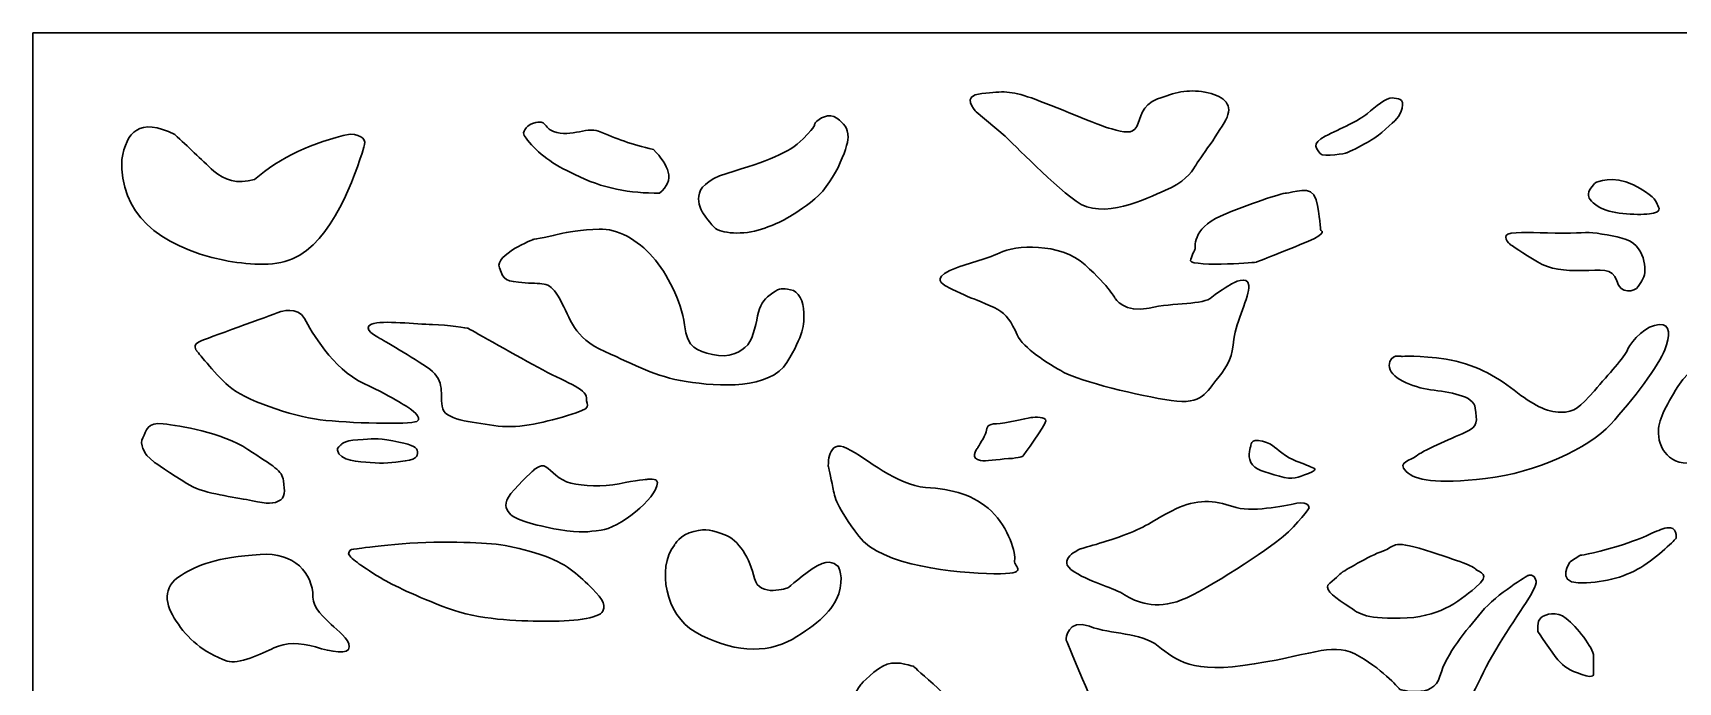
# Model space of a CAD drawing. Header units: centimetres. Extents: x -15.7 to -8.7, y -9 to 9.
# Drawn here: x -15.652 to -11.094, y 7.203 to 9.001 of the extents above; entities that cross this region are included whole.
import ezdxf

# ---------------------------------------------------------------- set-up
doc = ezdxf.new("R2010")
doc.units = ezdxf.units.CM
doc.header["$MEASUREMENT"] = 0
doc.layers.add('layer 1', color=7, linetype='Continuous')

msp = doc.modelspace()

# ---------------------------------------------------------------- linework, layer by layer
at = {"layer": 'layer 1', "color": 250, "lineweight": 30}
for points, knots in [([(-15.65204, 9.00077), (-15.65204, 9.00077), (-8.7077, 9.00077), (-8.7077, 9.00077), (-8.7077, 9.00077), (-8.7077, 9.00077), (-8.7077, -9.00021), (-8.7077, -9.00021), (-8.7077, -9.00021), (-8.7077, -9.00021), (-15.65204, -9.00021), (-15.65204, -9.00021), (-15.65204, -9.00021), (-15.65204, -9.00021), (-15.65204, 9.00077), (-15.65204, 9.00077)], [0, 0, 0, 0, 0.2, 0.2, 0.2, 0.2, 0.4, 0.4, 0.4, 0.4, 0.6, 0.6, 0.6, 0.6, 1, 1, 1, 1]), ([(-13.03874, 8.7818), (-13.04053, 8.78761), (-13.08414, 8.82633), (-13.02273, 8.83278), (-13.02273, 8.83278), (-12.96131, 8.83924), (-12.94528, 8.84117), (-12.88565, 8.82052), (-12.88565, 8.82052), (-12.82601, 8.79987), (-12.69694, 8.74308), (-12.66312, 8.7347), (-12.66312, 8.7347), (-12.6293, 8.72631), (-12.60615, 8.71856), (-12.59369, 8.74179), (-12.59369, 8.74179), (-12.58122, 8.76503), (-12.58211, 8.80052), (-12.53583, 8.81794), (-12.53583, 8.81794), (-12.48954, 8.83537), (-12.45306, 8.84569), (-12.40499, 8.83666), (-12.40499, 8.83666), (-12.35692, 8.82762), (-12.32665, 8.80568), (-12.34357, 8.76761), (-12.34357, 8.76761), (-12.36048, 8.72953), (-12.4219, 8.64951), (-12.43169, 8.63144), (-12.43169, 8.63144), (-12.44148, 8.61338), (-12.46463, 8.58563), (-12.51536, 8.56433), (-12.51536, 8.56433), (-12.5661, 8.54304), (-12.68804, 8.4798), (-12.76192, 8.53465), (-12.76192, 8.53465), (-12.8358, 8.5895), (-12.95775, 8.71469), (-12.95775, 8.71469), (-12.95775, 8.71469), (-12.95775, 8.71469), (-13.03874, 8.7818), (-13.03874, 8.7818)], [0, 0, 0, 0, 0.0769231, 0.0769231, 0.0769231, 0.0769231, 0.1538462, 0.1538462, 0.1538462, 0.1538462, 0.2307692, 0.2307692, 0.2307692, 0.2307692, 0.3076923, 0.3076923, 0.3076923, 0.3076923, 0.3846154, 0.3846154, 0.3846154, 0.3846154, 0.4615385, 0.4615385, 0.4615385, 0.4615385, 0.5384615, 0.5384615, 0.5384615, 0.5384615, 0.6153846, 0.6153846, 0.6153846, 0.6153846, 0.6923077, 0.6923077, 0.6923077, 0.6923077, 0.7692308, 0.7692308, 0.7692308, 0.7692308, 0.8461538, 0.8461538, 0.8461538, 0.8461538, 1, 1, 1, 1]), ([(-12.01244, 8.66823), (-12.01244, 8.66823), (-12.07564, 8.65468), (-12.08543, 8.66694), (-12.08543, 8.66694), (-12.09523, 8.6792), (-12.11214, 8.69339), (-12.0712, 8.71469), (-12.0712, 8.71469), (-12.03025, 8.73598), (-11.97595, 8.75793), (-11.95459, 8.77729), (-11.95459, 8.77729), (-11.93323, 8.79664), (-11.90119, 8.82182), (-11.88606, 8.82052), (-11.88606, 8.82052), (-11.87092, 8.81923), (-11.85134, 8.81988), (-11.85845, 8.79278), (-11.85845, 8.79278), (-11.86558, 8.76567), (-11.87449, 8.76115), (-11.90474, 8.73405), (-11.90474, 8.73405), (-11.93501, 8.70695), (-11.94124, 8.70566), (-11.9626, 8.69339), (-11.9626, 8.69339), (-11.98397, 8.68113), (-12.01244, 8.66823), (-12.01244, 8.66823)], [0, 0, 0, 0, 0.1111111, 0.1111111, 0.1111111, 0.1111111, 0.2222222, 0.2222222, 0.2222222, 0.2222222, 0.3333333, 0.3333333, 0.3333333, 0.3333333, 0.4444444, 0.4444444, 0.4444444, 0.4444444, 0.5555556, 0.5555556, 0.5555556, 0.5555556, 0.6666667, 0.6666667, 0.6666667, 0.6666667, 0.7777778, 0.7777778, 0.7777778, 0.7777778, 1, 1, 1, 1]), ([(-15.40569, 8.65053), (-15.39303, 8.72616), (-15.35749, 8.76861), (-15.2587, 8.71941), (-15.2587, 8.71941), (-15.22284, 8.68562), (-15.187, 8.65184), (-15.15115, 8.61805), (-15.15115, 8.61805), (-15.12189, 8.59356), (-15.08662, 8.58101), (-15.03821, 8.59465), (-15.03821, 8.59465), (-14.96651, 8.65573), (-14.8781, 8.69774), (-14.77291, 8.72072), (-14.77291, 8.72072), (-14.73886, 8.71723), (-14.72631, 8.7051), (-14.73527, 8.68433), (-14.73527, 8.68433), (-14.75853, 8.60365), (-14.82356, 8.42168), (-14.93245, 8.37502), (-14.93245, 8.37502), (-14.98652, 8.35184), (-15.06093, 8.35943), (-15.12246, 8.37112), (-15.12246, 8.37112), (-15.30832, 8.41), (-15.41108, 8.50424), (-15.40569, 8.65053)], [0, 0, 0, 0, 0.1111111, 0.1111111, 0.1111111, 0.1111111, 0.2222222, 0.2222222, 0.2222222, 0.2222222, 0.3333333, 0.3333333, 0.3333333, 0.3333333, 0.4444444, 0.4444444, 0.4444444, 0.4444444, 0.5555556, 0.5555556, 0.5555556, 0.5555556, 0.6666667, 0.6666667, 0.6666667, 0.6666667, 0.7777778, 0.7777778, 0.7777778, 0.7777778, 1, 1, 1, 1]), ([(-14.28528, 8.73781), (-14.27957, 8.74491), (-14.27154, 8.75036), (-14.25894, 8.75249), (-14.25894, 8.75249), (-14.24106, 8.7555), (-14.23865, 8.75334), (-14.23013, 8.74306), (-14.23013, 8.74306), (-14.22644, 8.73861), (-14.22274, 8.73448), (-14.219, 8.73242), (-14.219, 8.73242), (-14.1703, 8.70528), (-14.11875, 8.74273), (-14.08456, 8.72851), (-14.08456, 8.72851), (-14.03517, 8.70797), (-13.99429, 8.69151), (-13.93299, 8.67782), (-13.93299, 8.67782), (-13.89064, 8.63475), (-13.87061, 8.59318), (-13.91605, 8.55696), (-13.91605, 8.55696), (-13.99648, 8.55637), (-14.07523, 8.56999), (-14.15088, 8.60895), (-14.15088, 8.60895), (-14.21147, 8.63584), (-14.25334, 8.66801), (-14.28152, 8.70403), (-14.28152, 8.70403), (-14.29268, 8.71828), (-14.29731, 8.72288), (-14.28528, 8.73781)], [0, 0, 0, 0, 0.1, 0.1, 0.1, 0.1, 0.2, 0.2, 0.2, 0.2, 0.3, 0.3, 0.3, 0.3, 0.4, 0.4, 0.4, 0.4, 0.5, 0.5, 0.5, 0.5, 0.6, 0.6, 0.6, 0.6, 0.7, 0.7, 0.7, 0.7, 0.8, 0.8, 0.8, 0.8, 1, 1, 1, 1]), ([(-13.79775, 8.50498), (-13.79954, 8.51408), (-13.84435, 8.57645), (-13.72963, 8.61155), (-13.72963, 8.61155), (-13.61489, 8.64663), (-13.55933, 8.66613), (-13.51809, 8.70771), (-13.51809, 8.70771), (-13.47687, 8.7493), (-13.49057, 8.74194), (-13.48335, 8.75242), (-13.48335, 8.75242), (-13.47612, 8.7629), (-13.44456, 8.78123), (-13.42471, 8.76486), (-13.42471, 8.76486), (-13.40486, 8.74849), (-13.39359, 8.73933), (-13.39359, 8.7115), (-13.39359, 8.7115), (-13.39359, 8.68367), (-13.43307, 8.57788), (-13.49715, 8.53142), (-13.49715, 8.53142), (-13.56124, 8.48496), (-13.58349, 8.47463), (-13.63334, 8.45721), (-13.63334, 8.45721), (-13.68319, 8.43978), (-13.74728, 8.44495), (-13.76419, 8.46237), (-13.76419, 8.46237), (-13.78111, 8.4798), (-13.79775, 8.50498), (-13.79775, 8.50498)], [0, 0, 0, 0, 0.1, 0.1, 0.1, 0.1, 0.2, 0.2, 0.2, 0.2, 0.3, 0.3, 0.3, 0.3, 0.4, 0.4, 0.4, 0.4, 0.5, 0.5, 0.5, 0.5, 0.6, 0.6, 0.6, 0.6, 0.7, 0.7, 0.7, 0.7, 0.8, 0.8, 0.8, 0.8, 1, 1, 1, 1]), ([(-12.4318, 8.40231), (-12.4318, 8.40231), (-12.44075, 8.4595), (-12.36187, 8.49328), (-12.36187, 8.49328), (-12.283, 8.52707), (-12.19337, 8.55696), (-12.17903, 8.55696), (-12.17903, 8.55696), (-12.1647, 8.55696), (-12.10733, 8.58295), (-12.09657, 8.53877), (-12.09657, 8.53877), (-12.08582, 8.49458), (-12.08402, 8.4543), (-12.08402, 8.4543), (-12.08402, 8.4543), (-12.08402, 8.4543), (-12.06073, 8.4478), (-12.11988, 8.42311), (-12.11988, 8.42311), (-12.17903, 8.39842), (-12.2615, 8.36592), (-12.2615, 8.36592), (-12.2615, 8.36592), (-12.2615, 8.36592), (-12.29734, 8.36202), (-12.34216, 8.36072), (-12.34216, 8.36072), (-12.38698, 8.35943), (-12.44434, 8.36072), (-12.44434, 8.36982), (-12.44434, 8.36982), (-12.44434, 8.37892), (-12.4318, 8.40231), (-12.4318, 8.40231)], [0, 0, 0, 0, 0.1, 0.1, 0.1, 0.1, 0.2, 0.2, 0.2, 0.2, 0.3, 0.3, 0.3, 0.3, 0.4, 0.4, 0.4, 0.4, 0.5, 0.5, 0.5, 0.5, 0.6, 0.6, 0.6, 0.6, 0.7, 0.7, 0.7, 0.7, 0.8, 0.8, 0.8, 0.8, 1, 1, 1, 1]), ([(-11.32172, 8.58627), (-11.32172, 8.58627), (-11.27365, 8.60886), (-11.21758, 8.57981), (-11.21758, 8.57981), (-11.1615, 8.55078), (-11.15705, 8.53852), (-11.15171, 8.5269), (-11.15171, 8.5269), (-11.14637, 8.51529), (-11.13657, 8.50432), (-11.17307, 8.49979), (-11.17307, 8.49979), (-11.20957, 8.49529), (-11.28611, 8.49979), (-11.31282, 8.51851), (-11.31282, 8.51851), (-11.33952, 8.53723), (-11.34219, 8.54239), (-11.34219, 8.5553), (-11.34219, 8.5553), (-11.34219, 8.5682), (-11.32172, 8.58627), (-11.32172, 8.58627)], [0, 0, 0, 0, 0.1428571, 0.1428571, 0.1428571, 0.1428571, 0.2857143, 0.2857143, 0.2857143, 0.2857143, 0.4285714, 0.4285714, 0.4285714, 0.4285714, 0.5714286, 0.5714286, 0.5714286, 0.5714286, 0.7142857, 0.7142857, 0.7142857, 0.7142857, 1, 1, 1, 1]), ([(-14.26532, 8.42881), (-14.26532, 8.42881), (-14.37303, 8.38687), (-14.35968, 8.35009), (-14.35968, 8.35009), (-14.34632, 8.31331), (-14.34276, 8.31395), (-14.28847, 8.30879), (-14.28847, 8.30879), (-14.23416, 8.30363), (-14.22082, 8.31589), (-14.19144, 8.26232), (-14.19144, 8.26232), (-14.16206, 8.20876), (-14.15584, 8.15713), (-14.06771, 8.11842), (-14.06771, 8.11842), (-13.97959, 8.0797), (-13.93064, 8.04937), (-13.84163, 8.03517), (-13.84163, 8.03517), (-13.75262, 8.02097), (-13.60931, 8.01259), (-13.56302, 8.08808), (-13.56302, 8.08808), (-13.51674, 8.16359), (-13.51496, 8.19328), (-13.51585, 8.22554), (-13.51585, 8.22554), (-13.51674, 8.2578), (-13.53009, 8.2862), (-13.55324, 8.28942), (-13.55324, 8.28942), (-13.57638, 8.29266), (-13.58083, 8.29588), (-13.60219, 8.28104), (-13.60219, 8.28104), (-13.62355, 8.26619), (-13.63424, 8.25393), (-13.64135, 8.22748), (-13.64135, 8.22748), (-13.64847, 8.20102), (-13.65381, 8.15778), (-13.67162, 8.13713), (-13.67162, 8.13713), (-13.68942, 8.11648), (-13.72414, 8.09841), (-13.76864, 8.11003), (-13.76864, 8.11003), (-13.81314, 8.12164), (-13.83806, 8.12551), (-13.84697, 8.19263), (-13.84697, 8.19263), (-13.85587, 8.25974), (-13.89415, 8.33331), (-13.93509, 8.38041), (-13.93509, 8.38041), (-13.97604, 8.42753), (-14.033, 8.45979), (-14.08285, 8.45721), (-14.08285, 8.45721), (-14.1327, 8.45463), (-14.17364, 8.45011), (-14.19144, 8.4443), (-14.19144, 8.4443), (-14.20925, 8.43849), (-14.26532, 8.42881), (-14.26532, 8.42881)], [0, 0, 0, 0, 0.0555556, 0.0555556, 0.0555556, 0.0555556, 0.1111111, 0.1111111, 0.1111111, 0.1111111, 0.1666667, 0.1666667, 0.1666667, 0.1666667, 0.2222222, 0.2222222, 0.2222222, 0.2222222, 0.2777778, 0.2777778, 0.2777778, 0.2777778, 0.3333333, 0.3333333, 0.3333333, 0.3333333, 0.3888889, 0.3888889, 0.3888889, 0.3888889, 0.4444444, 0.4444444, 0.4444444, 0.4444444, 0.5, 0.5, 0.5, 0.5, 0.5555556, 0.5555556, 0.5555556, 0.5555556, 0.6111111, 0.6111111, 0.6111111, 0.6111111, 0.6666667, 0.6666667, 0.6666667, 0.6666667, 0.7222222, 0.7222222, 0.7222222, 0.7222222, 0.7777778, 0.7777778, 0.7777778, 0.7777778, 0.8333333, 0.8333333, 0.8333333, 0.8333333, 0.8888889, 0.8888889, 0.8888889, 0.8888889, 1, 1, 1, 1]), ([(-11.55938, 8.41527), (-11.55938, 8.41527), (-11.58875, 8.44237), (-11.55582, 8.44624), (-11.55582, 8.44624), (-11.52288, 8.45011), (-11.47304, 8.44624), (-11.41252, 8.44624), (-11.41252, 8.44624), (-11.35198, 8.44624), (-11.34397, 8.45076), (-11.30481, 8.44365), (-11.30481, 8.44365), (-11.26564, 8.43655), (-11.22826, 8.4314), (-11.20957, 8.41075), (-11.20957, 8.41075), (-11.19087, 8.39009), (-11.18553, 8.36493), (-11.18553, 8.34428), (-11.18553, 8.34428), (-11.18553, 8.32363), (-11.19443, 8.31395), (-11.20422, 8.29846), (-11.20422, 8.29846), (-11.21402, 8.28297), (-11.25317, 8.27588), (-11.26386, 8.31395), (-11.26386, 8.31395), (-11.27455, 8.35202), (-11.30926, 8.34234), (-11.35911, 8.34234), (-11.35911, 8.34234), (-11.40895, 8.34234), (-11.44722, 8.34493), (-11.48372, 8.36687), (-11.48372, 8.36687), (-11.52022, 8.3888), (-11.55938, 8.41527), (-11.55938, 8.41527)], [0, 0, 0, 0, 0.0909091, 0.0909091, 0.0909091, 0.0909091, 0.1818182, 0.1818182, 0.1818182, 0.1818182, 0.2727273, 0.2727273, 0.2727273, 0.2727273, 0.3636364, 0.3636364, 0.3636364, 0.3636364, 0.4545455, 0.4545455, 0.4545455, 0.4545455, 0.5454545, 0.5454545, 0.5454545, 0.5454545, 0.6363636, 0.6363636, 0.6363636, 0.6363636, 0.7272727, 0.7272727, 0.7272727, 0.7272727, 0.8181818, 0.8181818, 0.8181818, 0.8181818, 1, 1, 1, 1]), ([(-13.05382, 8.26716), (-13.05382, 8.26716), (-13.1076, 8.29054), (-13.12014, 8.29834), (-13.12014, 8.29834), (-13.13269, 8.30614), (-13.15958, 8.32044), (-13.11118, 8.34253), (-13.11118, 8.34253), (-13.06278, 8.36463), (-13.01438, 8.37112), (-12.97315, 8.39192), (-12.97315, 8.39192), (-12.93193, 8.41271), (-12.80644, 8.4218), (-12.73653, 8.35813), (-12.73653, 8.35813), (-12.66663, 8.29445), (-12.65407, 8.26586), (-12.65407, 8.26586), (-12.65407, 8.26586), (-12.65407, 8.26586), (-12.62718, 8.22297), (-12.55906, 8.23856), (-12.55906, 8.23856), (-12.49095, 8.25416), (-12.40849, 8.24766), (-12.38519, 8.26845), (-12.38519, 8.26845), (-12.36187, 8.28925), (-12.32961, 8.30614), (-12.32961, 8.30614), (-12.32961, 8.30614), (-12.32961, 8.30614), (-12.2848, 8.33214), (-12.283, 8.30095), (-12.283, 8.30095), (-12.28121, 8.26976), (-12.31886, 8.20217), (-12.32423, 8.15279), (-12.32423, 8.15279), (-12.32961, 8.10341), (-12.33678, 8.08391), (-12.36905, 8.04492), (-12.36905, 8.04492), (-12.40132, 8.00594), (-12.41028, 7.96955), (-12.49812, 7.98254), (-12.49812, 7.98254), (-12.58595, 7.99553), (-12.75087, 8.03583), (-12.79568, 8.06052), (-12.79568, 8.06052), (-12.8405, 8.08521), (-12.90862, 8.1281), (-12.92475, 8.16448), (-12.92475, 8.16448), (-12.94088, 8.20088), (-12.95523, 8.22167), (-12.97853, 8.23467), (-12.97853, 8.23467), (-13.00183, 8.24766), (-13.05382, 8.26716), (-13.05382, 8.26716)], [0, 0, 0, 0, 0.0588235, 0.0588235, 0.0588235, 0.0588235, 0.1176471, 0.1176471, 0.1176471, 0.1176471, 0.1764706, 0.1764706, 0.1764706, 0.1764706, 0.2352941, 0.2352941, 0.2352941, 0.2352941, 0.2941176, 0.2941176, 0.2941176, 0.2941176, 0.3529412, 0.3529412, 0.3529412, 0.3529412, 0.4117647, 0.4117647, 0.4117647, 0.4117647, 0.4705882, 0.4705882, 0.4705882, 0.4705882, 0.5294118, 0.5294118, 0.5294118, 0.5294118, 0.5882353, 0.5882353, 0.5882353, 0.5882353, 0.6470588, 0.6470588, 0.6470588, 0.6470588, 0.7058824, 0.7058824, 0.7058824, 0.7058824, 0.7647059, 0.7647059, 0.7647059, 0.7647059, 0.8235294, 0.8235294, 0.8235294, 0.8235294, 0.8823529, 0.8823529, 0.8823529, 0.8823529, 1, 1, 1, 1]), ([(-15.19816, 8.12035), (-15.19816, 8.12035), (-15.21507, 8.13713), (-15.18392, 8.14875), (-15.18392, 8.14875), (-15.15276, 8.16036), (-14.96762, 8.22812), (-14.96762, 8.22812), (-14.96762, 8.22812), (-14.96762, 8.22812), (-14.91778, 8.24555), (-14.89908, 8.2094), (-14.89908, 8.2094), (-14.88039, 8.17327), (-14.82253, 8.07131), (-14.7353, 8.03001), (-14.7353, 8.03001), (-14.64807, 7.98871), (-14.6089, 7.96096), (-14.6089, 7.96096), (-14.6089, 7.96096), (-14.6089, 7.96096), (-14.56885, 7.9345), (-14.58843, 7.92482), (-14.58843, 7.92482), (-14.60802, 7.91514), (-14.77802, 7.91966), (-14.85636, 7.92934), (-14.85636, 7.92934), (-14.93468, 7.93902), (-15.06909, 7.98548), (-15.11004, 8.02291), (-15.11004, 8.02291), (-15.15098, 8.06034), (-15.19816, 8.12035), (-15.19816, 8.12035)], [0, 0, 0, 0, 0.1, 0.1, 0.1, 0.1, 0.2, 0.2, 0.2, 0.2, 0.3, 0.3, 0.3, 0.3, 0.4, 0.4, 0.4, 0.4, 0.5, 0.5, 0.5, 0.5, 0.6, 0.6, 0.6, 0.6, 0.7, 0.7, 0.7, 0.7, 0.8, 0.8, 0.8, 0.8, 1, 1, 1, 1]), ([(-14.69403, 8.15668), (-14.69403, 8.15668), (-14.74422, 8.18268), (-14.71376, 8.19438), (-14.71376, 8.19438), (-14.68328, 8.20607), (-14.58828, 8.19308), (-14.54525, 8.19308), (-14.54525, 8.19308), (-14.50223, 8.19308), (-14.44665, 8.18268), (-14.44665, 8.18268), (-14.44665, 8.18268), (-14.44665, 8.18268), (-14.32656, 8.1151), (-14.25306, 8.07481), (-14.25306, 8.07481), (-14.17957, 8.03452), (-14.11861, 8.01503), (-14.11861, 7.99034), (-14.11861, 7.99034), (-14.11861, 7.96565), (-14.09531, 7.96305), (-14.1706, 7.94095), (-14.1706, 7.94095), (-14.24589, 7.91886), (-14.31221, 7.90327), (-14.37496, 7.91366), (-14.37496, 7.91366), (-14.43769, 7.92406), (-14.51299, 7.92666), (-14.51837, 7.96695), (-14.51837, 7.96695), (-14.52374, 8.00723), (-14.5094, 8.04232), (-14.56138, 8.07611), (-14.56138, 8.07611), (-14.61337, 8.1099), (-14.69403, 8.15668), (-14.69403, 8.15668)], [0, 0, 0, 0, 0.0909091, 0.0909091, 0.0909091, 0.0909091, 0.1818182, 0.1818182, 0.1818182, 0.1818182, 0.2727273, 0.2727273, 0.2727273, 0.2727273, 0.3636364, 0.3636364, 0.3636364, 0.3636364, 0.4545455, 0.4545455, 0.4545455, 0.4545455, 0.5454545, 0.5454545, 0.5454545, 0.5454545, 0.6363636, 0.6363636, 0.6363636, 0.6363636, 0.7272727, 0.7272727, 0.7272727, 0.7272727, 0.8181818, 0.8181818, 0.8181818, 0.8181818, 1, 1, 1, 1]), ([(-11.85995, 8.10471), (-11.85995, 8.10471), (-11.89222, 8.1138), (-11.89401, 8.08001), (-11.89401, 8.08001), (-11.89581, 8.04622), (-11.82947, 8.01893), (-11.77929, 8.01244), (-11.77929, 8.01244), (-11.72909, 8.00594), (-11.65918, 7.99684), (-11.6556, 7.96175), (-11.6556, 7.96175), (-11.65202, 7.92666), (-11.64484, 7.91107), (-11.68428, 7.89417), (-11.68428, 7.89417), (-11.72372, 7.87727), (-11.80617, 7.84088), (-11.81872, 7.82919), (-11.81872, 7.82919), (-11.83127, 7.81749), (-11.87429, 7.8123), (-11.84741, 7.78631), (-11.84741, 7.78631), (-11.82051, 7.76031), (-11.76674, 7.75122), (-11.62692, 7.76681), (-11.62692, 7.76681), (-11.4871, 7.7824), (-11.3419, 7.84999), (-11.28095, 7.91626), (-11.28095, 7.91626), (-11.22, 7.98254), (-11.14471, 8.08391), (-11.13037, 8.1229), (-11.13037, 8.1229), (-11.11603, 8.16189), (-11.11245, 8.19438), (-11.14651, 8.19308), (-11.14651, 8.19308), (-11.18057, 8.19177), (-11.22179, 8.15019), (-11.23255, 8.12549), (-11.23255, 8.12549), (-11.24331, 8.10081), (-11.28453, 8.05662), (-11.32577, 8.00983), (-11.32577, 8.00983), (-11.36699, 7.96305), (-11.37954, 7.95005), (-11.41898, 7.95005), (-11.41898, 7.95005), (-11.45841, 7.95005), (-11.49606, 7.97084), (-11.54804, 8.01113), (-11.54804, 8.01113), (-11.60003, 8.05142), (-11.66097, 8.08521), (-11.73626, 8.09691), (-11.73626, 8.09691), (-11.81156, 8.10861), (-11.85995, 8.10471), (-11.85995, 8.10471)], [0, 0, 0, 0, 0.0588235, 0.0588235, 0.0588235, 0.0588235, 0.1176471, 0.1176471, 0.1176471, 0.1176471, 0.1764706, 0.1764706, 0.1764706, 0.1764706, 0.2352941, 0.2352941, 0.2352941, 0.2352941, 0.2941176, 0.2941176, 0.2941176, 0.2941176, 0.3529412, 0.3529412, 0.3529412, 0.3529412, 0.4117647, 0.4117647, 0.4117647, 0.4117647, 0.4705882, 0.4705882, 0.4705882, 0.4705882, 0.5294118, 0.5294118, 0.5294118, 0.5294118, 0.5882353, 0.5882353, 0.5882353, 0.5882353, 0.6470588, 0.6470588, 0.6470588, 0.6470588, 0.7058824, 0.7058824, 0.7058824, 0.7058824, 0.7647059, 0.7647059, 0.7647059, 0.7647059, 0.8235294, 0.8235294, 0.8235294, 0.8235294, 0.8823529, 0.8823529, 0.8823529, 0.8823529, 1, 1, 1, 1]), ([(-11.00489, 8.093), (-11.00489, 8.093), (-11.06046, 8.07741), (-11.09452, 8.02153), (-11.09452, 8.02153), (-11.12858, 7.96565), (-11.15008, 7.92666), (-11.1483, 7.89157), (-11.1483, 7.89157), (-11.14578, 7.8422), (-11.10978, 7.79228), (-11.02461, 7.81359), (-11.02461, 7.81359), (-10.98521, 7.82346), (-10.92781, 7.83569), (-10.92781, 7.83569), (-10.92781, 7.83569), (-10.92781, 7.83569), (-10.89734, 7.84739), (-10.91525, 7.87727), (-10.91525, 7.87727), (-10.93319, 7.90717), (-10.96007, 7.93576), (-10.96007, 7.94226), (-10.96007, 7.94226), (-10.96007, 7.94875), (-10.97441, 7.96175), (-10.9529, 7.96045), (-10.9529, 7.96045), (-10.93139, 7.95915), (-10.8812, 7.92146), (-10.85969, 7.91756), (-10.85969, 7.91756), (-10.83817, 7.91366), (-10.81309, 7.92016), (-10.82025, 7.95915), (-10.82025, 7.95915), (-10.82742, 7.99814), (-10.86865, 8.01633), (-10.89017, 8.03842), (-10.89017, 8.03842), (-10.91168, 8.06052), (-10.91168, 8.07741), (-10.94394, 8.08781), (-10.94394, 8.08781), (-10.97621, 8.09821), (-11.00489, 8.093), (-11.00489, 8.093)], [0, 0, 0, 0, 0.0769231, 0.0769231, 0.0769231, 0.0769231, 0.1538462, 0.1538462, 0.1538462, 0.1538462, 0.2307692, 0.2307692, 0.2307692, 0.2307692, 0.3076923, 0.3076923, 0.3076923, 0.3076923, 0.3846154, 0.3846154, 0.3846154, 0.3846154, 0.4615385, 0.4615385, 0.4615385, 0.4615385, 0.5384615, 0.5384615, 0.5384615, 0.5384615, 0.6153846, 0.6153846, 0.6153846, 0.6153846, 0.6923077, 0.6923077, 0.6923077, 0.6923077, 0.7692308, 0.7692308, 0.7692308, 0.7692308, 0.8461538, 0.8461538, 0.8461538, 0.8461538, 1, 1, 1, 1]), ([(-13.0343, 7.8519), (-13.03252, 7.85512), (-13.01471, 7.88159), (-13.01116, 7.89579), (-13.01116, 7.89579), (-13.00759, 7.90998), (-13.00759, 7.91773), (-12.98267, 7.91837), (-12.98267, 7.91837), (-12.95775, 7.91901), (-12.90079, 7.93256), (-12.88743, 7.93515), (-12.88743, 7.93515), (-12.87407, 7.93773), (-12.84559, 7.93773), (-12.84559, 7.92611), (-12.84559, 7.92611), (-12.84559, 7.9145), (-12.90967, 7.82802), (-12.90967, 7.82802), (-12.90967, 7.82802), (-12.90967, 7.82802), (-12.9168, 7.82351), (-12.94885, 7.82158), (-12.94885, 7.82158), (-12.98089, 7.81964), (-13.01204, 7.81318), (-13.02629, 7.81641), (-13.02629, 7.81641), (-13.04053, 7.81964), (-13.04409, 7.8248), (-13.04319, 7.83319), (-13.04319, 7.83319), (-13.04231, 7.84158), (-13.0343, 7.8519), (-13.0343, 7.8519)], [0, 0, 0, 0, 0.1, 0.1, 0.1, 0.1, 0.2, 0.2, 0.2, 0.2, 0.3, 0.3, 0.3, 0.3, 0.4, 0.4, 0.4, 0.4, 0.5, 0.5, 0.5, 0.5, 0.6, 0.6, 0.6, 0.6, 0.7, 0.7, 0.7, 0.7, 0.8, 0.8, 0.8, 0.8, 1, 1, 1, 1]), ([(-15.33612, 7.83061), (-15.33969, 7.83383), (-15.35838, 7.86223), (-15.34769, 7.87965), (-15.34769, 7.87965), (-15.33702, 7.89707), (-15.33612, 7.92482), (-15.29074, 7.91837), (-15.29074, 7.91837), (-15.24533, 7.91191), (-15.12873, 7.89513), (-15.05663, 7.84739), (-15.05663, 7.84739), (-14.98453, 7.79963), (-14.96139, 7.78866), (-14.95783, 7.76027), (-14.95783, 7.76027), (-14.95427, 7.73187), (-14.9516, 7.71316), (-14.97207, 7.70348), (-14.97207, 7.70348), (-14.99254, 7.6938), (-15.01302, 7.69896), (-15.06019, 7.708), (-15.06019, 7.708), (-15.10737, 7.71704), (-15.18392, 7.72606), (-15.22575, 7.75253), (-15.22575, 7.75253), (-15.26759, 7.77898), (-15.31744, 7.81254), (-15.31744, 7.81254), (-15.31744, 7.81254), (-15.31744, 7.81254), (-15.33612, 7.83061), (-15.33612, 7.83061)], [0, 0, 0, 0, 0.1, 0.1, 0.1, 0.1, 0.2, 0.2, 0.2, 0.2, 0.3, 0.3, 0.3, 0.3, 0.4, 0.4, 0.4, 0.4, 0.5, 0.5, 0.5, 0.5, 0.6, 0.6, 0.6, 0.6, 0.7, 0.7, 0.7, 0.7, 0.8, 0.8, 0.8, 0.8, 1, 1, 1, 1]), ([(-14.80028, 7.85771), (-14.80028, 7.85771), (-14.79316, 7.8719), (-14.75132, 7.87384), (-14.75132, 7.87384), (-14.70949, 7.87578), (-14.70326, 7.88029), (-14.65519, 7.87061), (-14.65519, 7.87061), (-14.60713, 7.86093), (-14.59021, 7.85642), (-14.58754, 7.8448), (-14.58754, 7.8448), (-14.58487, 7.83319), (-14.58309, 7.82028), (-14.62048, 7.81512), (-14.62048, 7.81512), (-14.65785, 7.80996), (-14.68013, 7.80802), (-14.7175, 7.8106), (-14.7175, 7.8106), (-14.74832, 7.81273), (-14.80253, 7.81479), (-14.80829, 7.8448), (-14.80829, 7.8448), (-14.80978, 7.85258), (-14.80028, 7.85771), (-14.80028, 7.85771)], [0, 0, 0, 0, 0.125, 0.125, 0.125, 0.125, 0.25, 0.25, 0.25, 0.25, 0.375, 0.375, 0.375, 0.375, 0.5, 0.5, 0.5, 0.5, 0.625, 0.625, 0.625, 0.625, 0.75, 0.75, 0.75, 0.75, 1, 1, 1, 1]), ([(-13.44818, 7.8006), (-13.44818, 7.8006), (-13.45177, 7.87857), (-13.3962, 7.84999), (-13.3962, 7.84999), (-13.34063, 7.82139), (-13.25638, 7.74732), (-13.1793, 7.74211), (-13.1793, 7.74211), (-13.10222, 7.73692), (-13.04485, 7.72132), (-12.99646, 7.67583), (-12.99646, 7.67583), (-12.94806, 7.63035), (-12.92833, 7.55757), (-12.93193, 7.53938), (-12.93193, 7.53938), (-12.9355, 7.52118), (-12.88532, 7.50169), (-12.98928, 7.50299), (-12.98928, 7.50299), (-13.09325, 7.50429), (-13.3012, 7.52379), (-13.36393, 7.60696), (-13.36393, 7.60696), (-13.42668, 7.69013), (-13.43026, 7.71353), (-13.43564, 7.74211), (-13.43564, 7.74211), (-13.44101, 7.77071), (-13.44818, 7.8006), (-13.44818, 7.8006)], [0, 0, 0, 0, 0.1111111, 0.1111111, 0.1111111, 0.1111111, 0.2222222, 0.2222222, 0.2222222, 0.2222222, 0.3333333, 0.3333333, 0.3333333, 0.3333333, 0.4444444, 0.4444444, 0.4444444, 0.4444444, 0.5555556, 0.5555556, 0.5555556, 0.5555556, 0.6666667, 0.6666667, 0.6666667, 0.6666667, 0.7777778, 0.7777778, 0.7777778, 0.7777778, 1, 1, 1, 1]), ([(-12.2777, 7.85577), (-12.2777, 7.85577), (-12.28037, 7.87965), (-12.24565, 7.86997), (-12.24565, 7.86997), (-12.21094, 7.86029), (-12.21094, 7.84932), (-12.18156, 7.83061), (-12.18156, 7.83061), (-12.1522, 7.81189), (-12.13084, 7.80802), (-12.11748, 7.80156), (-12.11748, 7.80156), (-12.10413, 7.79512), (-12.08543, 7.79382), (-12.11748, 7.78091), (-12.11748, 7.78091), (-12.14953, 7.76801), (-12.15842, 7.7622), (-12.19848, 7.77318), (-12.19848, 7.77318), (-12.23854, 7.78414), (-12.26791, 7.79124), (-12.2777, 7.81125), (-12.2777, 7.81125), (-12.2875, 7.83125), (-12.2777, 7.85577), (-12.2777, 7.85577)], [0, 0, 0, 0, 0.125, 0.125, 0.125, 0.125, 0.25, 0.25, 0.25, 0.25, 0.375, 0.375, 0.375, 0.375, 0.5, 0.5, 0.5, 0.5, 0.625, 0.625, 0.625, 0.625, 0.75, 0.75, 0.75, 0.75, 1, 1, 1, 1]), ([(-14.0775, 7.62346), (-14.11756, 7.61959), (-14.12736, 7.61378), (-14.19589, 7.62539), (-14.19589, 7.62539), (-14.26443, 7.63701), (-14.31695, 7.65508), (-14.32763, 7.66605), (-14.32763, 7.66605), (-14.33831, 7.67702), (-14.34899, 7.69186), (-14.33475, 7.7151), (-14.33475, 7.7151), (-14.3205, 7.73832), (-14.26622, 7.78802), (-14.26622, 7.78802), (-14.26622, 7.78802), (-14.26622, 7.78802), (-14.24574, 7.80866), (-14.23061, 7.79899), (-14.23061, 7.79899), (-14.21548, 7.7893), (-14.195, 7.76091), (-14.16118, 7.75381), (-14.16118, 7.75381), (-14.12736, 7.74672), (-14.07395, 7.74155), (-14.02766, 7.75188), (-14.02766, 7.75188), (-13.98137, 7.7622), (-13.95023, 7.76414), (-13.95023, 7.76414), (-13.95023, 7.76414), (-13.95023, 7.76414), (-13.92174, 7.76931), (-13.92174, 7.7551), (-13.92174, 7.7551), (-13.92174, 7.70968), (-14.03254, 7.62779), (-14.0775, 7.62346)], [0, 0, 0, 0, 0.0909091, 0.0909091, 0.0909091, 0.0909091, 0.1818182, 0.1818182, 0.1818182, 0.1818182, 0.2727273, 0.2727273, 0.2727273, 0.2727273, 0.3636364, 0.3636364, 0.3636364, 0.3636364, 0.4545455, 0.4545455, 0.4545455, 0.4545455, 0.5454545, 0.5454545, 0.5454545, 0.5454545, 0.6363636, 0.6363636, 0.6363636, 0.6363636, 0.7272727, 0.7272727, 0.7272727, 0.7272727, 0.8181818, 0.8181818, 0.8181818, 0.8181818, 1, 1, 1, 1]), ([(-12.74908, 7.57187), (-12.74908, 7.57187), (-12.82257, 7.54198), (-12.767, 7.50819), (-12.767, 7.50819), (-12.71143, 7.4744), (-12.65765, 7.464), (-12.62718, 7.44451), (-12.62718, 7.44451), (-12.5967, 7.42502), (-12.54114, 7.40162), (-12.46944, 7.43021), (-12.46944, 7.43021), (-12.39773, 7.45881), (-12.22923, 7.57057), (-12.188, 7.60566), (-12.188, 7.60566), (-12.14677, 7.64075), (-12.1163, 7.68493), (-12.1163, 7.68493), (-12.1163, 7.68493), (-12.1163, 7.68493), (-12.11451, 7.70443), (-12.15035, 7.69793), (-12.15035, 7.69793), (-12.18621, 7.69143), (-12.27763, 7.67064), (-12.32781, 7.68884), (-12.32781, 7.68884), (-12.37801, 7.70702), (-12.42999, 7.70962), (-12.48557, 7.68233), (-12.48557, 7.68233), (-12.54114, 7.65504), (-12.56624, 7.63295), (-12.6218, 7.61216), (-12.6218, 7.61216), (-12.67738, 7.59137), (-12.74908, 7.57187), (-12.74908, 7.57187)], [0, 0, 0, 0, 0.0909091, 0.0909091, 0.0909091, 0.0909091, 0.1818182, 0.1818182, 0.1818182, 0.1818182, 0.2727273, 0.2727273, 0.2727273, 0.2727273, 0.3636364, 0.3636364, 0.3636364, 0.3636364, 0.4545455, 0.4545455, 0.4545455, 0.4545455, 0.5454545, 0.5454545, 0.5454545, 0.5454545, 0.6363636, 0.6363636, 0.6363636, 0.6363636, 0.7272727, 0.7272727, 0.7272727, 0.7272727, 0.8181818, 0.8181818, 0.8181818, 0.8181818, 1, 1, 1, 1]), ([(-13.81745, 7.34185), (-13.72066, 7.28596), (-13.62027, 7.27946), (-13.54857, 7.32105), (-13.54857, 7.32105), (-13.47687, 7.36263), (-13.43448, 7.4029), (-13.4195, 7.44711), (-13.4195, 7.44711), (-13.40453, 7.49131), (-13.4193, 7.52509), (-13.42309, 7.52508), (-13.42309, 7.52508), (-13.42689, 7.52508), (-13.44101, 7.54718), (-13.47866, 7.52508), (-13.47866, 7.52508), (-13.51631, 7.50299), (-13.55933, 7.464), (-13.55933, 7.464), (-13.55933, 7.464), (-13.55933, 7.464), (-13.63999, 7.43541), (-13.65255, 7.49), (-13.65255, 7.49), (-13.66509, 7.54457), (-13.69736, 7.59786), (-13.735, 7.61086), (-13.735, 7.61086), (-13.77264, 7.62385), (-13.78339, 7.62905), (-13.82105, 7.61996), (-13.82105, 7.61996), (-13.85869, 7.61086), (-13.87483, 7.58226), (-13.87483, 7.58226), (-13.87483, 7.58226), (-13.9239, 7.51703), (-13.89905, 7.38894), (-13.81745, 7.34185)], [0, 0, 0, 0, 0.0909091, 0.0909091, 0.0909091, 0.0909091, 0.1818182, 0.1818182, 0.1818182, 0.1818182, 0.2727273, 0.2727273, 0.2727273, 0.2727273, 0.3636364, 0.3636364, 0.3636364, 0.3636364, 0.4545455, 0.4545455, 0.4545455, 0.4545455, 0.5454545, 0.5454545, 0.5454545, 0.5454545, 0.6363636, 0.6363636, 0.6363636, 0.6363636, 0.7272727, 0.7272727, 0.7272727, 0.7272727, 0.8181818, 0.8181818, 0.8181818, 0.8181818, 1, 1, 1, 1]), ([(-11.39205, 7.53698), (-11.39205, 7.53698), (-11.43299, 7.47956), (-11.37068, 7.47761), (-11.37068, 7.47761), (-11.30837, 7.47568), (-11.24428, 7.49182), (-11.1971, 7.52021), (-11.1971, 7.52021), (-11.14993, 7.5486), (-11.09918, 7.60087), (-11.09918, 7.60087), (-11.09918, 7.60087), (-11.09918, 7.60087), (-11.09474, 7.63572), (-11.12501, 7.62991), (-11.12501, 7.62991), (-11.15527, 7.62411), (-11.1793, 7.60346), (-11.25941, 7.57958), (-11.25941, 7.57958), (-11.33952, 7.5557), (-11.36623, 7.55376), (-11.36623, 7.55376), (-11.36623, 7.55376), (-11.36623, 7.55376), (-11.39205, 7.53698), (-11.39205, 7.53698)], [0, 0, 0, 0, 0.125, 0.125, 0.125, 0.125, 0.25, 0.25, 0.25, 0.25, 0.375, 0.375, 0.375, 0.375, 0.5, 0.5, 0.5, 0.5, 0.625, 0.625, 0.625, 0.625, 0.75, 0.75, 0.75, 0.75, 1, 1, 1, 1]), ([(-14.75488, 7.57184), (-14.75488, 7.57184), (-14.61157, 7.59249), (-14.49764, 7.59055), (-14.49764, 7.59055), (-14.38371, 7.58862), (-14.34543, 7.58603), (-14.26176, 7.56087), (-14.26176, 7.56087), (-14.17809, 7.5357), (-14.15227, 7.50924), (-14.11489, 7.47375), (-14.11489, 7.47375), (-14.0775, 7.43825), (-14.06327, 7.42083), (-14.07306, 7.39953), (-14.07306, 7.39953), (-14.08285, 7.37824), (-14.16029, 7.36985), (-14.23594, 7.37114), (-14.23594, 7.37114), (-14.3116, 7.37243), (-14.41575, 7.37437), (-14.50298, 7.40728), (-14.50298, 7.40728), (-14.59021, 7.44019), (-14.6543, 7.47117), (-14.68813, 7.49117), (-14.68813, 7.49117), (-14.72195, 7.51117), (-14.73886, 7.52344), (-14.7531, 7.53376), (-14.7531, 7.53376), (-14.76734, 7.54409), (-14.77892, 7.55441), (-14.77714, 7.56087), (-14.77714, 7.56087), (-14.77425, 7.57139), (-14.76676, 7.57075), (-14.75488, 7.57184)], [0, 0, 0, 0, 0.0909091, 0.0909091, 0.0909091, 0.0909091, 0.1818182, 0.1818182, 0.1818182, 0.1818182, 0.2727273, 0.2727273, 0.2727273, 0.2727273, 0.3636364, 0.3636364, 0.3636364, 0.3636364, 0.4545455, 0.4545455, 0.4545455, 0.4545455, 0.5454545, 0.5454545, 0.5454545, 0.5454545, 0.6363636, 0.6363636, 0.6363636, 0.6363636, 0.7272727, 0.7272727, 0.7272727, 0.7272727, 0.8181818, 0.8181818, 0.8181818, 0.8181818, 1, 1, 1, 1]), ([(-12.02488, 7.50689), (-12.02488, 7.50689), (-11.94779, 7.55367), (-11.91194, 7.56537), (-11.91194, 7.56537), (-11.87608, 7.57707), (-11.89222, 7.59916), (-11.79363, 7.56797), (-11.79363, 7.56797), (-11.69504, 7.53677), (-11.66097, 7.52379), (-11.65381, 7.51469), (-11.65381, 7.51469), (-11.64664, 7.50558), (-11.6072, 7.50429), (-11.6556, 7.464), (-11.6556, 7.464), (-11.704, 7.42372), (-11.75778, 7.38083), (-11.86354, 7.37953), (-11.86354, 7.37953), (-11.96931, 7.37823), (-11.97647, 7.39253), (-12.01591, 7.41852), (-12.01591, 7.41852), (-12.05535, 7.44451), (-12.07686, 7.4627), (-12.05893, 7.477), (-12.05893, 7.477), (-12.04101, 7.4913), (-12.02488, 7.50689), (-12.02488, 7.50689)], [0, 0, 0, 0, 0.1111111, 0.1111111, 0.1111111, 0.1111111, 0.2222222, 0.2222222, 0.2222222, 0.2222222, 0.3333333, 0.3333333, 0.3333333, 0.3333333, 0.4444444, 0.4444444, 0.4444444, 0.4444444, 0.5555556, 0.5555556, 0.5555556, 0.5555556, 0.6666667, 0.6666667, 0.6666667, 0.6666667, 0.7777778, 0.7777778, 0.7777778, 0.7777778, 1, 1, 1, 1]), ([(-15.25511, 7.37173), (-15.28458, 7.41683), (-15.29679, 7.46499), (-15.24078, 7.49909), (-15.24078, 7.49909), (-15.19596, 7.52637), (-15.14398, 7.54847), (-15.02208, 7.55627), (-15.02208, 7.55627), (-14.92771, 7.56231), (-14.87617, 7.50485), (-14.87617, 7.43815), (-14.87617, 7.43815), (-14.87617, 7.40685), (-14.84378, 7.38076), (-14.8258, 7.36251), (-14.8258, 7.36251), (-14.80781, 7.34425), (-14.77543, 7.32339), (-14.77543, 7.29991), (-14.77543, 7.29991), (-14.77543, 7.27644), (-14.8258, 7.28687), (-14.86897, 7.29991), (-14.86897, 7.29991), (-14.91214, 7.31295), (-14.95171, 7.31295), (-14.98409, 7.2973), (-14.98409, 7.2973), (-15.01646, 7.28167), (-15.08482, 7.25036), (-15.1136, 7.26079), (-15.1136, 7.26079), (-15.18214, 7.28564), (-15.22359, 7.32348), (-15.25511, 7.37173)], [0, 0, 0, 0, 0.1, 0.1, 0.1, 0.1, 0.2, 0.2, 0.2, 0.2, 0.3, 0.3, 0.3, 0.3, 0.4, 0.4, 0.4, 0.4, 0.5, 0.5, 0.5, 0.5, 0.6, 0.6, 0.6, 0.6, 0.7, 0.7, 0.7, 0.7, 0.8, 0.8, 0.8, 0.8, 1, 1, 1, 1]), ([(-11.50887, 7.49813), (-11.50887, 7.49813), (-11.4913, 7.50514), (-11.48728, 7.48248), (-11.48728, 7.48248), (-11.48326, 7.45982), (-11.54844, 7.37816), (-11.5988, 7.29209), (-11.5988, 7.29209), (-11.64917, 7.20602), (-11.67795, 7.13299), (-11.71752, 7.05735), (-11.71752, 7.05735), (-11.7571, 6.98172), (-11.78947, 6.91391), (-11.82905, 6.91651), (-11.82905, 6.91651), (-11.86862, 6.91912), (-11.85783, 6.95303), (-11.84703, 6.99997), (-11.84703, 6.99997), (-11.83625, 7.04692), (-11.78227, 7.08083), (-11.81825, 7.08865), (-11.81825, 7.08865), (-11.85422, 7.09648), (-11.95856, 7.06518), (-11.95856, 7.06518), (-11.95856, 7.06518), (-11.95856, 7.06518), (-12.00892, 7.0391), (-12.07008, 7.09126), (-12.07008, 7.09126), (-12.13124, 7.14343), (-12.34349, 7.19819), (-12.39027, 7.14864), (-12.39027, 7.14864), (-12.43703, 7.09908), (-12.42264, 7.05735), (-12.50539, 7.05735), (-12.50539, 7.05735), (-12.58813, 7.05735), (-12.68166, 7.08604), (-12.69966, 7.11473), (-12.69966, 7.11473), (-12.71764, 7.14343), (-12.78959, 7.32078), (-12.78959, 7.32078), (-12.78959, 7.32078), (-12.78959, 7.32078), (-12.78599, 7.38076), (-12.72483, 7.3573), (-12.72483, 7.3573), (-12.66367, 7.33382), (-12.58454, 7.34165), (-12.53416, 7.30252), (-12.53416, 7.30252), (-12.4838, 7.2634), (-12.44423, 7.22428), (-12.26795, 7.25297), (-12.26795, 7.25297), (-12.09167, 7.28165), (-12.04849, 7.31556), (-11.97655, 7.27384), (-11.97655, 7.27384), (-11.9046, 7.2321), (-11.86502, 7.18254), (-11.86502, 7.18254), (-11.86502, 7.18254), (-11.86502, 7.18254), (-11.77149, 7.15386), (-11.7535, 7.21906), (-11.7535, 7.21906), (-11.73551, 7.28426), (-11.68155, 7.34425), (-11.63838, 7.39641), (-11.63838, 7.39641), (-11.59521, 7.44858), (-11.50887, 7.49813), (-11.50887, 7.49813)], [0, 0, 0, 0, 0.047619, 0.047619, 0.047619, 0.047619, 0.0952381, 0.0952381, 0.0952381, 0.0952381, 0.1428571, 0.1428571, 0.1428571, 0.1428571, 0.1904762, 0.1904762, 0.1904762, 0.1904762, 0.2380952, 0.2380952, 0.2380952, 0.2380952, 0.2857143, 0.2857143, 0.2857143, 0.2857143, 0.3333333, 0.3333333, 0.3333333, 0.3333333, 0.3809524, 0.3809524, 0.3809524, 0.3809524, 0.4285714, 0.4285714, 0.4285714, 0.4285714, 0.4761905, 0.4761905, 0.4761905, 0.4761905, 0.5238095, 0.5238095, 0.5238095, 0.5238095, 0.5714286, 0.5714286, 0.5714286, 0.5714286, 0.6190476, 0.6190476, 0.6190476, 0.6190476, 0.6666667, 0.6666667, 0.6666667, 0.6666667, 0.7142857, 0.7142857, 0.7142857, 0.7142857, 0.7619048, 0.7619048, 0.7619048, 0.7619048, 0.8095238, 0.8095238, 0.8095238, 0.8095238, 0.8571429, 0.8571429, 0.8571429, 0.8571429, 0.9047619, 0.9047619, 0.9047619, 0.9047619, 1, 1, 1, 1]), ([(-11.48195, 7.34275), (-11.48195, 7.34275), (-11.4864, 7.37243), (-11.47304, 7.38146), (-11.47304, 7.38146), (-11.45969, 7.3905), (-11.43209, 7.40147), (-11.40362, 7.37888), (-11.40362, 7.37888), (-11.37513, 7.35629), (-11.32795, 7.29758), (-11.32795, 7.27434), (-11.32795, 7.27434), (-11.32795, 7.25111), (-11.32795, 7.22724), (-11.32795, 7.22724), (-11.32795, 7.22724), (-11.32795, 7.22724), (-11.3235, 7.21046), (-11.35999, 7.22336), (-11.35999, 7.22336), (-11.39649, 7.23627), (-11.40895, 7.24401), (-11.42675, 7.26466), (-11.42675, 7.26466), (-11.44455, 7.28531), (-11.48195, 7.34275), (-11.48195, 7.34275)], [0, 0, 0, 0, 0.125, 0.125, 0.125, 0.125, 0.25, 0.25, 0.25, 0.25, 0.375, 0.375, 0.375, 0.375, 0.5, 0.5, 0.5, 0.5, 0.625, 0.625, 0.625, 0.625, 0.75, 0.75, 0.75, 0.75, 1, 1, 1, 1]), ([(-13.35855, 7.19629), (-13.35855, 7.19629), (-13.39799, 7.1378), (-13.39441, 7.09622), (-13.39441, 7.09622), (-13.39083, 7.05463), (-13.39262, 7.04683), (-13.33346, 7.02474), (-13.33346, 7.02474), (-13.2743, 7.00265), (-13.23308, 6.97665), (-13.20081, 6.94936), (-13.20081, 6.94936), (-13.16854, 6.92207), (-13.13269, 6.90128), (-13.08609, 6.89998), (-13.08609, 6.89998), (-13.03947, 6.89868), (-12.96777, 6.90778), (-12.91041, 6.93636), (-12.91041, 6.93636), (-12.85305, 6.96496), (-12.79927, 7.02604), (-12.79927, 7.02604), (-12.79927, 7.02604), (-12.79927, 7.02604), (-12.80106, 7.06762), (-12.84767, 7.06893), (-12.84767, 7.06893), (-12.89428, 7.07022), (-12.97853, 7.06372), (-12.97853, 7.06372), (-12.97853, 7.06372), (-12.97853, 7.06372), (-13.02514, 7.05723), (-13.05561, 7.09622), (-13.05561, 7.09622), (-13.08609, 7.13521), (-13.21156, 7.24567), (-13.21156, 7.24567), (-13.21156, 7.24567), (-13.21156, 7.24567), (-13.25459, 7.26256), (-13.28506, 7.25216), (-13.28506, 7.25216), (-13.31554, 7.24177), (-13.35855, 7.19629), (-13.35855, 7.19629)], [0, 0, 0, 0, 0.0769231, 0.0769231, 0.0769231, 0.0769231, 0.1538462, 0.1538462, 0.1538462, 0.1538462, 0.2307692, 0.2307692, 0.2307692, 0.2307692, 0.3076923, 0.3076923, 0.3076923, 0.3076923, 0.3846154, 0.3846154, 0.3846154, 0.3846154, 0.4615385, 0.4615385, 0.4615385, 0.4615385, 0.5384615, 0.5384615, 0.5384615, 0.5384615, 0.6153846, 0.6153846, 0.6153846, 0.6153846, 0.6923077, 0.6923077, 0.6923077, 0.6923077, 0.7692308, 0.7692308, 0.7692308, 0.7692308, 0.8461538, 0.8461538, 0.8461538, 0.8461538, 1, 1, 1, 1])]:
    msp.add_open_spline(points, degree=3, knots=knots, dxfattribs=at)

doc.saveas('drawing.dxf')
